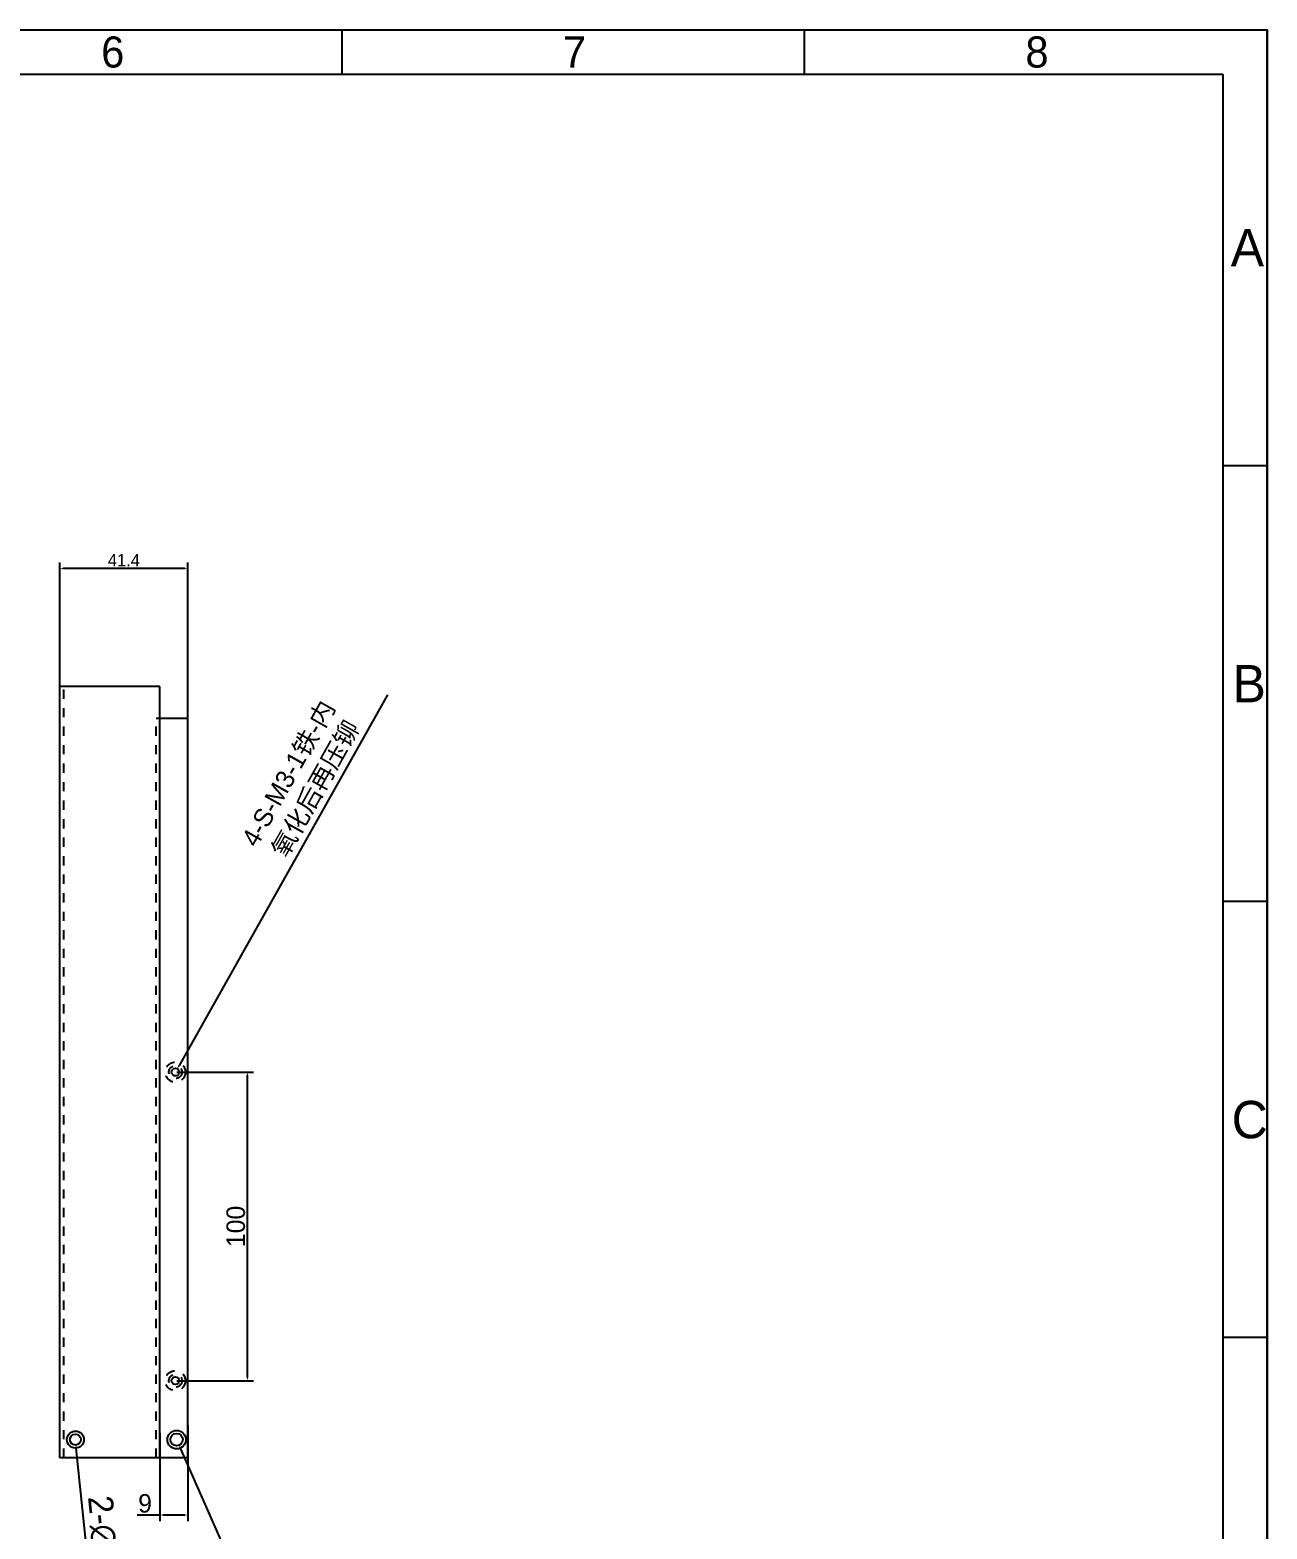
# Model space of a CAD drawing. Header units: millimetres. Extents: x 34287 to 41869, y -1912 to 663.
# Drawn here: x 38810.8 to 39211.6, y -652.8 to -167 of the extents above; entities that cross this region are included whole.
import ezdxf

# ---------------------------------------------------------------- set-up
doc = ezdxf.new("R2010")
doc.units = ezdxf.units.MM
doc.header["$PDMODE"] = 3
doc.header["$PDSIZE"] = 0.3125
doc.linetypes.add('DASHED', pattern=[0.2, 0.1, -0.1])
doc.layers.get('0').update_dxf_attribs({"linetype": 'CONTINUOUS'})
doc.layers.get('Defpoints').update_dxf_attribs({"linetype": 'CONTINUOUS'})
doc.layers.add('图框', color=7, linetype='CONTINUOUS')
doc.layers.add('打印', color=7, linetype='CONTINUOUS')
doc.styles.get("Standard").update_dxf_attribs({"font": ''})
doc.styles.add('TEXTSTYLE_3', font='')
doc.styles.get('Standard').set_extended_font_data('changfangsong')
doc.styles.get('TEXTSTYLE_3').set_extended_font_data('CHANGFANGSONG')
doc.dimstyles.new('DIMSTYLE_6', dxfattribs={"dimtxt": 4, "dimasz": 1, "dimexe": 2, "dimexo": 0.5, "dimgap": 0.75, "dimtad": 1, "dimdsep": 46, "dimtxsty": 'Standard', "dimblk": '_FILLED', "dimcen": 0, "dimclrd": 5, "dimclre": 5, "dimadec": 0, "dimazin": 0, "dimtp": 0.1, "dimtm": 0.1, "dimtfac": 1, "dimtofl": 0, "dimtmove": 0, "dimatfit": 3, "dimldrblk": '_FILLED', "dimfxl": 0, "dimtolj": 1, "dimarcsym": 0})

# ---------------------------------------------------------------- blocks, each defined once
blk = doc.blocks.new('_FILLED')
at = {"color": 0, "linetype": 'ByBlock'}
blk.add_solid([(0, 0), (-1, 0.2), (-1, -0.2)], dxfattribs=at)
blk = doc.blocks.new('*D51')
at = {"color": 5, "linetype": 'ByBlock', "lineweight": -2, "ltscale": 3}
blk.add_line((38838.3, -747.14), (38825.79, -626.54), dxfattribs=at)
at = {"layer": 'Defpoints', "color": 0, "linetype": 'ByBlock', "lineweight": -3, "ltscale": 3}
for p in [(38825.33, -622.07), (38825.69, -625.55)]:
    blk.add_point(p, dxfattribs=at)
at = {"color": 5, "linetype": 'ByBlock', "lineweight": -2, "ltscale": 3, "rotation": 95.92266485203304}
blk.add_blockref('_FILLED', (38825.69, -625.55), dxfattribs=at)
at = {"color": 0, "linetype": 'ByBlock', "lineweight": -3, "ltscale": 3, "insert": (38838.27, -691.98), "char_height": 8, "attachment_point": 5, "rotation": 275.9227}
blk.add_mtext('\\A1;{\\fMS PGothic|b0|i0|c134|p34;2-∅3.5*%%C5.5*90%%D沉孔}', dxfattribs=at)
blk = doc.blocks.new('*D52')
at = {"color": 5, "linetype": 'ByBlock', "lineweight": -2, "ltscale": 3}
blk.add_line((38910.56, -742.05), (38859.52, -626.55), dxfattribs=at)
at = {"layer": 'Defpoints', "color": 0, "linetype": 'ByBlock', "lineweight": -3, "ltscale": 3}
for p in [(38857.5, -621.98), (38859.12, -625.64)]:
    blk.add_point(p, dxfattribs=at)
at = {"color": 5, "linetype": 'ByBlock', "lineweight": -2, "ltscale": 3, "rotation": 113.8412673225118}
blk.add_blockref('_FILLED', (38859.12, -625.64), dxfattribs=at)
at = {"color": 0, "linetype": 'ByBlock', "lineweight": -3, "ltscale": 3, "insert": (38896.87, -697.07), "char_height": 8, "attachment_point": 5, "rotation": 293.8413}
blk.add_mtext('\\A1;{\\fMS PGothic|b0|i0|c134|p34;2-∅4*%%C6*90%%D沉孔}', dxfattribs=at)
blk = doc.blocks.new('*D53')
at = {"color": 5, "linetype": 'ByBlock', "lineweight": -2, "ltscale": 3}
blk.add_line((38926.58, -382.48), (38859.01, -502.75), dxfattribs=at)
at = {"layer": 'Defpoints', "color": 0, "linetype": 'ByBlock', "lineweight": -3, "ltscale": 3}
for p in [(38858.52, -503.62), (38857.29, -505.8)]:
    blk.add_point(p, dxfattribs=at)
at = {"color": 5, "linetype": 'ByBlock', "lineweight": -2, "ltscale": 3, "rotation": 240.6699877653853}
blk.add_blockref('_FILLED', (38858.52, -503.62), dxfattribs=at)
at = {"color": 0, "linetype": 'ByBlock', "lineweight": -3, "ltscale": 3, "insert": (38899.15, -410.48), "char_height": 6, "width": 91.3234, "attachment_point": 5, "rotation": 60.67}
blk.add_mtext('\\A1;4-S-M3-1{\\fSimSun|b0|i0|c134|p34;铁}-{\\fSimSun|b0|i0|c134|p34;内\\P氧化后再压铆}', dxfattribs=at)
blk = doc.blocks.new('*D68')
at = {"color": 5, "linetype": 'ByBlock', "lineweight": -2, "ltscale": 3}
for p, q in [((38852.91, -621.55), (38852.91, -650.24)), ((38861.91, -619.17), (38861.91, -650.24)), ((38852.91, -648.24), (38845.47, -648.24)), ((38860.91, -648.24), (38853.91, -648.24))]:
    blk.add_line(p, q, dxfattribs=at)
at = {"layer": 'Defpoints', "color": 0, "linetype": 'ByBlock', "lineweight": -3, "ltscale": 3}
for p in [(38852.91, -621.05), (38861.91, -618.67), (38861.91, -648.24)]:
    blk.add_point(p, dxfattribs=at)
at = {"color": 5, "linetype": 'ByBlock', "lineweight": -2, "ltscale": 3, "rotation": 180}
blk.add_blockref('_FILLED', (38852.91, -648.24), dxfattribs=at)
at = {"color": 5, "linetype": 'ByBlock', "lineweight": -2, "ltscale": 3}
blk.add_blockref('_FILLED', (38861.91, -648.24), dxfattribs=at)
at = {"color": 0, "linetype": 'ByBlock', "lineweight": -3, "ltscale": 3, "insert": (38848.07, -644.49), "char_height": 6, "attachment_point": 5}
blk.add_mtext('\\A1;9', dxfattribs=at)
blk = doc.blocks.new('图框')
at = {"layer": '图框', "color": 7, "linetype": 'Continuous'}
for p in [(0, 504), (712.8, 0), (712.8, 0)]:
    blk.add_line(p, (712.8, 504), dxfattribs=at)
at = {"layer": '图框', "color": 3, "linetype": 'Continuous'}
for p, q in [((534.6, 495.51), (534.6, 504)), ((623.7, 495.51), (623.7, 504)), ((42.43, 495.51), (704.31, 495.51)), ((704.31, 495.51), (704.31, 8.49)), ((712.8, 420.04), (704.31, 420.04)), ((712.8, 336.03), (704.31, 336.03)), ((712.8, 252.03), (704.31, 252.03))]:
    blk.add_line(p, q, dxfattribs=at)
at = {"layer": '图框', "color": 3, "linetype": 'ByBlock', "lineweight": -3, "style": 'TEXTSTYLE_3'}
for s, height, p in [('6', 6, (488.19, 496.76)), ('7', 6, (577.15, 496.76)), ('8', 6, (666.25, 496.76)), ('A', 7.2, (705.81, 458.45)), ('B', 7.2, (706.16, 374.44)), ('C', 7.2, (705.99, 290.43))]:
    blk.add_text(s, height=height, rotation=0, dxfattribs=at).set_placement(p)
blk = doc.blocks.new('*D76')
at = {"color": 5, "linetype": 'ByBlock', "lineweight": -2, "ltscale": 3}
for p, q in [((38820.51, -395.97), (38820.51, -339.55)), ((38861.91, -395.97), (38861.91, -339.55)), ((38860.91, -341.55), (38821.51, -341.55))]:
    blk.add_line(p, q, dxfattribs=at)
at = {"layer": 'Defpoints', "color": 0, "linetype": 'ByBlock', "lineweight": -3, "ltscale": 3}
for p in [(38820.51, -341.55), (38820.51, -396.47), (38861.91, -396.47)]:
    blk.add_point(p, dxfattribs=at)
at = {"color": 5, "linetype": 'ByBlock', "lineweight": -2, "ltscale": 3, "rotation": 180}
blk.add_blockref('_FILLED', (38820.51, -341.55), dxfattribs=at)
at = {"color": 5, "linetype": 'ByBlock', "lineweight": -2, "ltscale": 3}
blk.add_blockref('_FILLED', (38861.91, -341.55), dxfattribs=at)
at = {"color": 0, "linetype": 'ByBlock', "lineweight": -3, "ltscale": 3, "insert": (38841.21, -338.8), "char_height": 4, "attachment_point": 5}
blk.add_mtext('\\A1;41.4', dxfattribs=at)

msp = doc.modelspace()

# ---------------------------------------------------------------- linework, layer by layer
at = {"color": 0, "ltscale": 30}
for p, q in [((38820.507, -629.708), (38820.507, -379.708)), ((38852.907, -379.708), (38820.507, -379.708)), ((38852.907, -629.708), (38852.907, -379.708)), ((38861.907, -390.108), (38851.707, -390.108)), ((38861.907, -629.708), (38861.907, -390.108)), ((38861.907, -629.708), (38820.507, -629.708))]:
    msp.add_line(p, q, dxfattribs=at)
at = {"color": 0, "linetype": 'DASHED', "ltscale": 30}
for p, q in [((38821.707, -629.708), (38821.707, -379.708)), ((38851.707, -629.708), (38851.707, -390.108))]:
    msp.add_line(p, q, dxfattribs=at)
for centre, radius in [((38857.907, -504.708), 3.25), ((38857.907, -504.708), 2.1), ((38857.907, -604.708), 3.25), ((38857.907, -604.708), 2.1)]:
    msp.add_circle(centre, radius, dxfattribs=at)
at = {"color": 0, "ltscale": 30}
for centre, radius in [((38857.907, -504.708), 1.25), ((38857.907, -604.708), 1.25), ((38825.507, -623.808), 2.75), ((38858.307, -623.808), 3), ((38858.307, -623.808), 2), ((38825.507, -623.808), 1.75)]:
    msp.add_circle(centre, radius, dxfattribs=at)
at = {"layer": '打印', "linetype": 'ByBlock', "lineweight": -3, "ltscale": 3}
msp.add_lwpolyline([(38012.887, -166.978), (39211.589, -166.978), (39211.589, -1014.545), (38012.887, -1014.545)], close=True, dxfattribs=at)

# ---------------------------------------------------------------- block references
at = {"linetype": 'ByBlock', "lineweight": -3, "xscale": 1.68168, "yscale": 1.68168, "zscale": 1.68168}
msp.add_blockref('图框', (38012.887, -1014.545), dxfattribs=at)

# ---------------------------------------------------------------- dimensions: what is measured, and where the dimension line sits
at = {"linetype": 'ByBlock', "lineweight": -3, "ltscale": 3}
dim = msp.add_linear_dim(base=(38820.507, -341.547), p1=(38861.907, -396.474), p2=(38820.507, -396.474), dimstyle='DIMSTYLE_6', override={"dimfxl": 0.1}, dxfattribs=at)
dim.commit()
dim.dimension.update_dxf_attribs({"geometry": '*D76', "text_midpoint": (38841.207, -338.797)})
for p1, p2, text, override, picture, middle in [((38857.295, -505.797), (38858.519, -503.618), '4-S-M3-1{\\fSimSun|b0|i0|c134|p34;铁}-{\\fSimSun|b0|i0|c134|p34;内\\P氧化后再压铆}', {"dimtxt": 6}, '*D53', (38908.044, -415.474)), ((38825.327, -622.067), (38825.688, -625.548), '{\\fMS PGothic|b0|i0|c134|p34;2-<>*%%C5.5*90%%D沉孔}', {"dimtxt": 8}, '*D51', (38832.64, -692.566)), ((38857.499, -621.978), (38859.115, -625.637), '{\\fMS PGothic|b0|i0|c134|p34;2-<>*%%C6*90%%D沉孔}', {"dimtxt": 8}, '*D52', (38891.692, -699.354))]:
    dim = msp.add_diameter_dim_2p(p1=p1, p2=p2, text=text, dimstyle='DIMSTYLE_6', override=override, dxfattribs=at)
    dim.commit()
    dim.dimension.update_dxf_attribs({"geometry": picture, "text_midpoint": middle, "dimtype": 163})
msp.add_linear_dim(base=(38881.241, -504.708), p1=(38857.907, -604.708), p2=(38857.907, -504.708), angle=90, dimstyle='DIMSTYLE_6', override={"dimtxt": 6}, dxfattribs=at).render()
dim = msp.add_linear_dim(base=(38861.907, -648.243), p1=(38852.907, -621.051), p2=(38861.907, -618.674), dimstyle='DIMSTYLE_6', override={"dimtxt": 6}, dxfattribs=at)
dim.commit()
dim.dimension.update_dxf_attribs({"geometry": '*D68', "text_midpoint": (38848.074, -648.243), "dimtype": 160})

doc.saveas('drawing.dxf')
